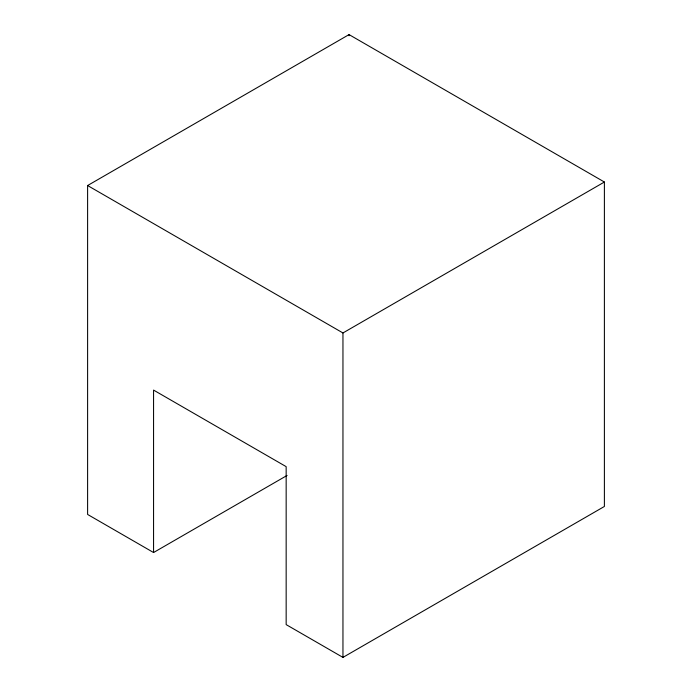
<?xml version="1.0" encoding="UTF-8"?>
<svg xmlns="http://www.w3.org/2000/svg" width="692" height="692" viewBox="0 0 692 692"><rect width="100%" height="100%" fill="white"/><g stroke="black" fill="none" stroke-linecap="round" stroke-linejoin="round"><path stroke-width="1.04" d="M87.607 185.534L349.045 34.6L604.393 182.022L604.393 506.466L342.955 657.4L286.159 624.608L286.159 466.642L153.563 390.089L153.563 552.527L87.607 514.45L87.607 185.534L342.955 332.956L604.393 182.022M153.563 552.527L287.085 475.439M349.045 34.6L349.045 35.75M342.955 332.956L342.955 657.4"/></g></svg>
